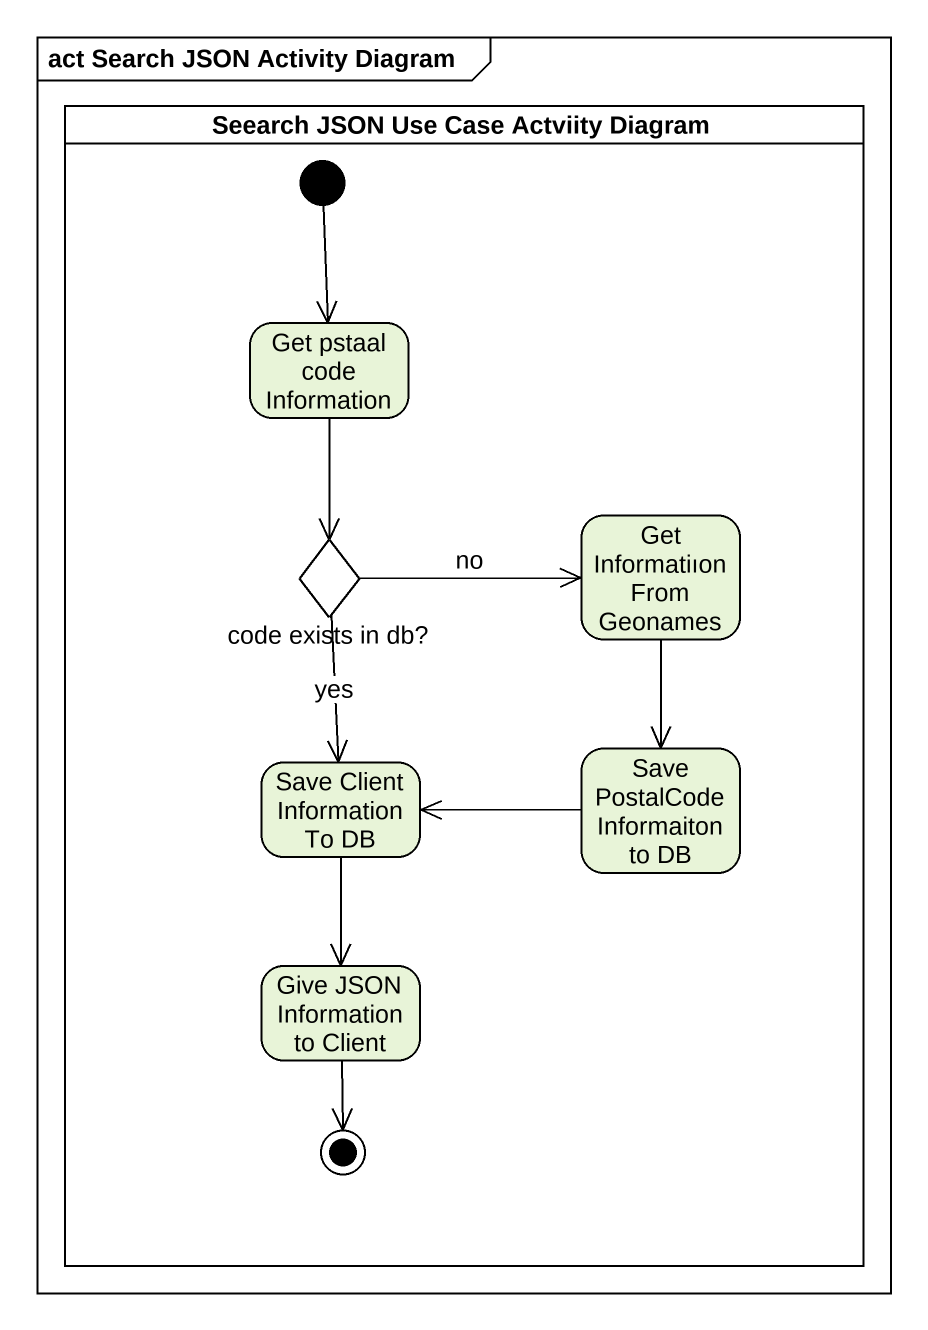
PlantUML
@startuml
mainframe act Search JSON Activity Diagram
hide empty description
state "Seearch JSON Use Case Actviity Diagram" as Seearch_JSON_Use_Case <<partition>> {
  state "Get pstaal code Information" as Get_pstaal_code_Information
  state "Get Informatiıon From Geonames" as Get_Informatiıon_From
  state "code exists in db?" as code_exists_in_db <<choice>>
  state "Save Client Information To DB" as Save_Client_Information_To
  state "Save PostalCode Informaiton to DB" as Save_PostalCode_Informaiton
  state "Give JSON Information to Client" as Give_JSON_Information_to
  [*] --> Get_pstaal_code_Information
  Give_JSON_Information_to --> [*]
}
Get_pstaal_code_Information --> code_exists_in_db
Get_Informatiıon_From --> Save_PostalCode_Informaiton
code_exists_in_db -right-> Get_Informatiıon_From : no
code_exists_in_db --> Save_Client_Information_To : yes
Save_Client_Information_To --> Give_JSON_Information_to
Save_PostalCode_Informaiton -left-> Save_Client_Information_To
@enduml
